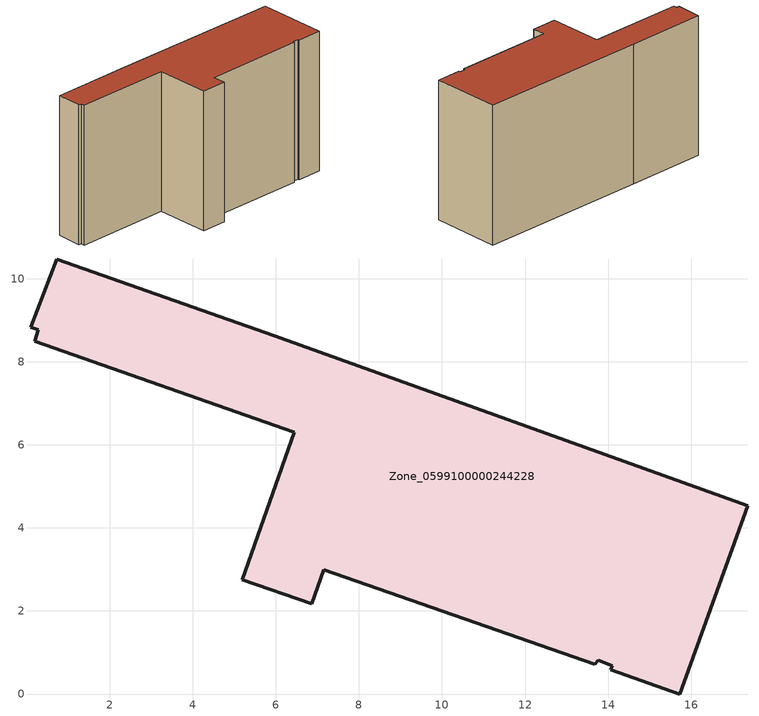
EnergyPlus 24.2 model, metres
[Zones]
Zone_0599100000244228
 floor ground (C_G): 7.15,3 6.86,2.17 5.19,2.75 6.44,6.3 0.19,8.49 0.27,8.77 0.1,8.83 0.72,10.47 5.96,8.63 17.36,4.54 15.72,0 14.07,0.58 14.11,0.68 13.76,0.81 13.68,0.71 z0
 wall outside (C_F): 15.72,0 17.36,4.54 5.96,8.63 0.72,10.47 0.1,8.83 0.27,8.77 0.19,8.49 6.44,6.3 5.19,2.75 6.86,2.17 7.15,3 13.68,0.71 13.76,0.81 14.11,0.68 14.07,0.58 15.72,0 z0:9.65
 roof outside (C_R): 13.76,0.81 14.11,0.68 14.07,0.58 15.72,0 17.36,4.54 5.96,8.63 0.72,10.47 0.1,8.83 0.27,8.77 0.19,8.49 6.44,6.3 5.19,2.75 6.86,2.17 7.15,3 13.68,0.71 z9.65
[BUILDING]
Pand.0599100000244228: North Axis=0; Terrain=City; Loads Convergence Tolerance Value=0.04; Temperature Convergence Tolerance Value=0.4; Solar Distribution=FullExterior; Maximum Number of Warmup Days=25; Minimum Number of Warmup Days=1
[Site:Location]
Rotterdam.The.Hague.AP_ZH_NLD Design_Conditions: Latitude=51.96; Longitude=4.45; Time Zone=1; Elevation=-4.5
[SITE:GROUNDTEMPERATURE:BUILDINGSURFACE]
18, 18, 18, 18, 18, 18, 18, 18, 18, 18, 18, 18
[MATERIAL] Thermal Absorptance=0.9; Solar Absorptance=0.7; Visible Absorptance=0.7
Name | Roughness | Thickness | Conductivity | Density | Specific Heat
G.TC.1946 | MediumSmooth | 0.15 | 1 | 540 | 1210
F.TC.1946 | Rough | 0.3 | 0.857143 | 1920 | 840
R.TC.1946 | MediumRough | 0.2 | 0.909091 | 1500 | 1000
[CONSTRUCTION]
C_G: G.TC.1946
C_F: F.TC.1946
C_R: R.TC.1946
[ZONE]
Zone_0599100000244228: Type=1; Multiplier=1; Ceiling Height=Autocalculate; Volume=Autocalculate; Floor Area=autocalculate; Part of Total Floor Area=Yes
[ZONEINFILTRATION:DESIGNFLOWRATE]
Infil_Zone_0599100000244228: Zone or ZoneList or Space or SpaceList=Zone_0599100000244228; Schedule=AlwaysOn; Design Flow Rate Calculation Method=Flow/Area; Flow Rate per Floor Area=0.003; Constant Term Coefficient=1; Temperature Term Coefficient=0; Velocity Term Coefficient=0; Velocity Squared Term Coefficient=0
[HVACTEMPLATE:ZONE:IDEALLOADSAIRSYSTEM]
Zone_0599100000244228: Maximum Heating Supply Air Temperature=50; Minimum Cooling Supply Air Temperature=13; Maximum Heating Supply Air Humidity Ratio=0.0156; Minimum Cooling Supply Air Humidity Ratio=0.0077; Heating Limit=NoLimit; Cooling Limit=NoLimit; Dehumidification Control Type=ConstantSensibleHeatRatio; Cooling Sensible Heat Ratio=0.7; Dehumidification Setpoint=60; Humidification Control Type=None; Humidification Setpoint=30; Outdoor Air Method=None; Outdoor Air Flow Rate per Person=0.00944; Outdoor Air Flow Rate per Zone Floor Area=0; Outdoor Air Flow Rate per Zone=0; Demand Controlled Ventilation Type=None; Outdoor Air Economizer Type=NoEconomizer; Heat Recovery Type=None; Sensible Heat Recovery Effectiveness=0.7; Latent Heat Recovery Effectiveness=0.65
[ZONECONTROL:THERMOSTAT]
ThermostatControl_Zone_0599100000244228: Zone or ZoneList=Zone_0599100000244228; Control Type Schedule=DualSetpointControlType; Control 1=Thermostat_Zone_0599100000244228; Temperature Difference Between Cutout And Setpoint=0
[THERMOSTATSETPOINT:DUALSETPOINT]
Thermostat_Zone_0599100000244228: Heating Setpoint Temperature Schedule=HeatingSetpoint_Zone_0599100000244228; Cooling Setpoint Temperature Schedule=CoolingSetpoint_Zone_0599100000244228
[SCHEDULE:COMPACT]
HeatingSetpoint_Zone_0599100000244228: Through: 12/31, For: AllDays, Until: 24:00, 21
CoolingSetpoint_Zone_0599100000244228: Through: 12/31, For: AllDays, Until: 24:00, 24
DualSetpointControlType: Through: 12/31, For: AllDays, Until: 24:00, 4
AlwaysOn: Through: 12/31, For: AllDays, Until: 24:00, 1
